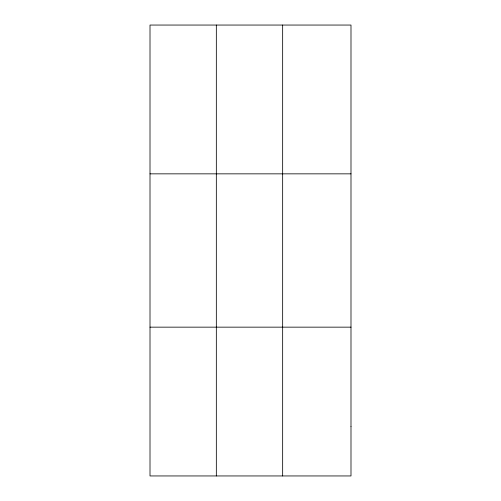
<?xml version="1.0" encoding="UTF-8"?>
<svg xmlns="http://www.w3.org/2000/svg" width="501" height="501" viewBox="0 0 501 501"><rect width="100%" height="100%" fill="white"/><g stroke="black" fill="none" stroke-linecap="round" stroke-linejoin="round"><path stroke-width="0.75" d="M216.332 25.05L216.332 475.95M282.658 25.05L282.658 475.95M150.006 173.847L350.994 173.847M150.006 327.153L350.994 327.153M350.994 426.351L350.994 475.95L150.006 475.95L150.006 25.05L350.994 25.05L350.994 426.351"/></g></svg>
